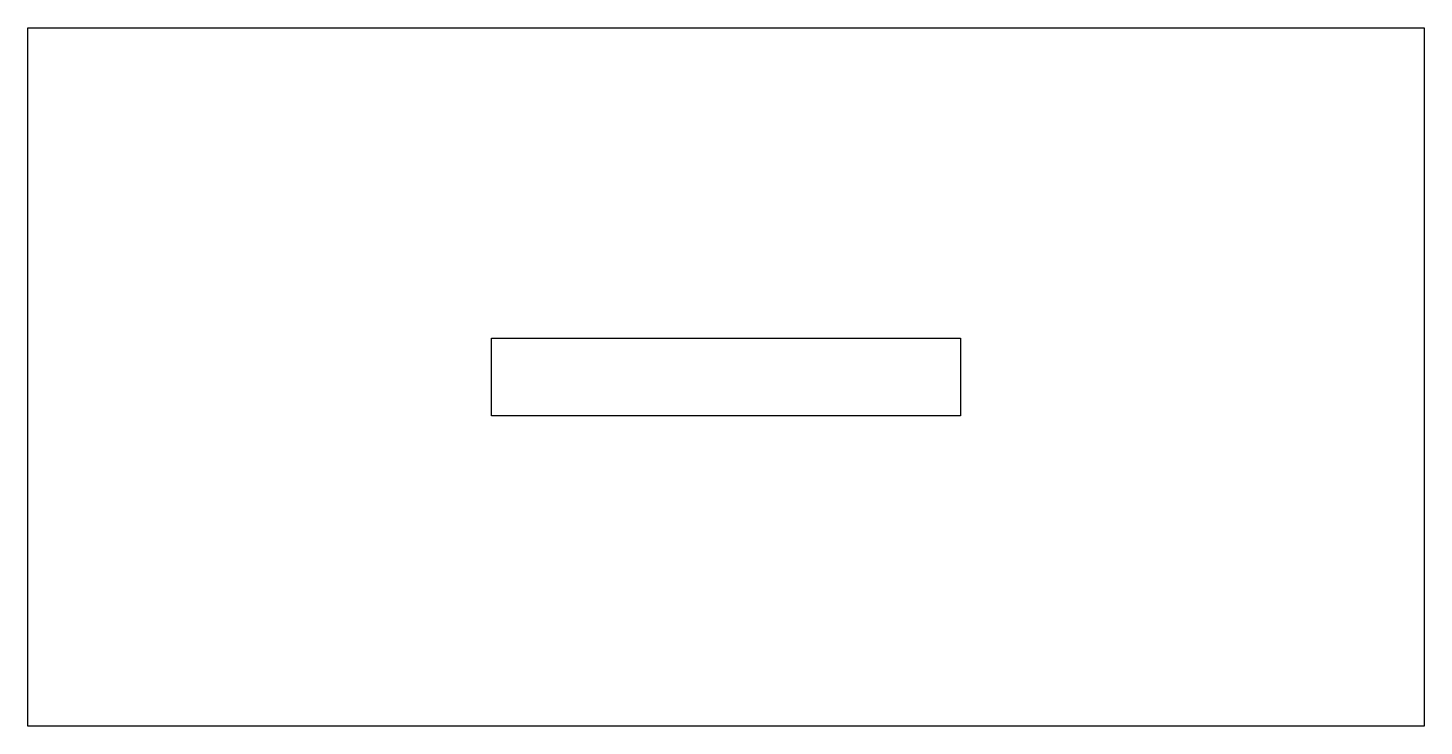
# Model space of a CAD drawing. Extents: x 0 to 60, y 0 to 30.
import ezdxf

# ---------------------------------------------------------------- set-up
doc = ezdxf.new("R2010")
doc.units = 0
doc.layers.add('CUT', color=7, linetype='Continuous')

msp = doc.modelspace()

# ---------------------------------------------------------------- linework, layer by layer
at = {"layer": 'CUT'}
for p, q in [((0, 30), (60, 30)), ((0, 0), (0, 30)), ((60, 30), (60, 0)), ((19.925, 16.6625), (40.075, 16.6625)), ((19.925, 13.3375), (19.925, 16.6625)), ((40.075, 16.6625), (40.075, 13.3375)), ((40.075, 13.3375), (19.925, 13.3375)), ((60, 0), (0, 0))]:
    msp.add_line(p, q, dxfattribs=at)

doc.saveas('drawing.dxf')
